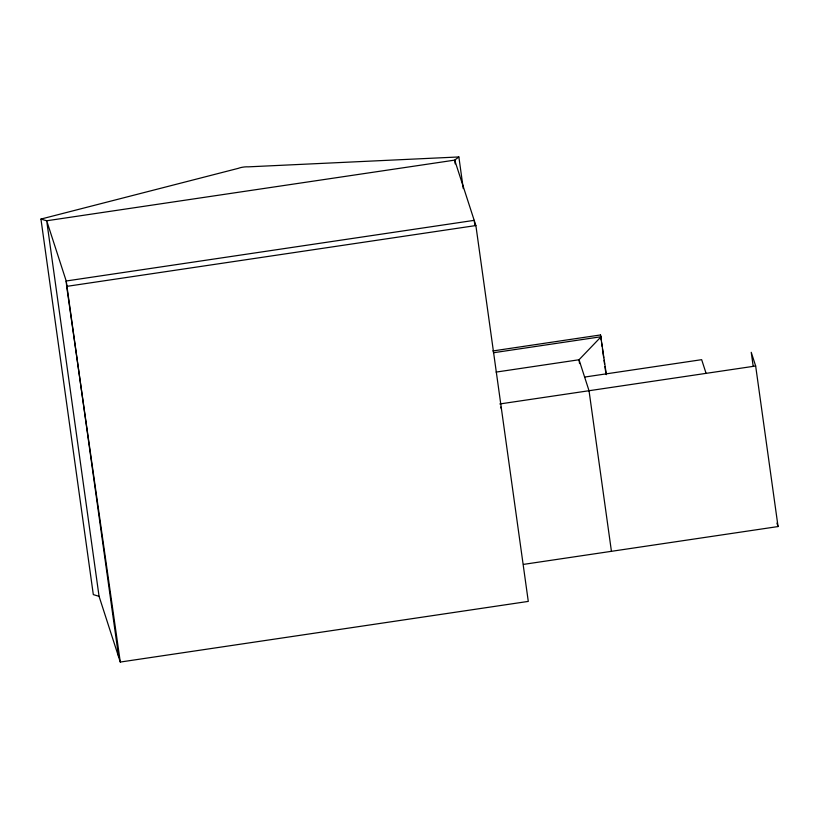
<?xml version="1.0" encoding="UTF-8"?>
<svg xmlns="http://www.w3.org/2000/svg" width="819" height="819" viewBox="0 0 819 819"><rect width="100%" height="100%" fill="white"/><g stroke="black" fill="none" stroke-linecap="round" stroke-linejoin="round"><path stroke-width="1.23" d="M463.267 188.565L458.865 156.951L454.688 160.125L46.693 220.772L40.95 219.072L93.315 594.614L99.058 596.314L120.291 662.049L528.286 601.402L475.88 225.553L454.688 160.125L455.21 163.913M40.95 219.072L238.349 168.325A6.972 1.587 -7.9 0 1 248.27 166.851L458.865 156.951M120.291 662.049L66.677 286.384L475.88 225.553M492.803 350.962L600.511 334.951L606.377 374.652M493.386 352.754L601.095 336.742L579.033 359.756L496.099 372.092M584.623 377.068L701.658 359.674L706.091 373.372M499.815 403.962L755.661 366.001L778.05 526.556L523.474 564.393M755.661 366.001L751.238 352.303L753.173 366.144M776.944 523.126L778.05 526.556M589.045 390.776L579.033 359.756L579.555 363.554M500.818 407.063L501.463 409.08M600.511 334.951L601.218 340.008M601.576 342.537L602.098 346.324M602.456 348.853L603.685 357.698M604.033 360.227L604.565 364.015M604.924 366.543L605.978 374.119M589.025 390.694L611.435 551.32M474.897 225.42L474.191 220.352L66.206 280.999L46.693 220.772L99.058 596.314M118.673 657.012L66.206 280.999L66.677 286.384"/></g></svg>
